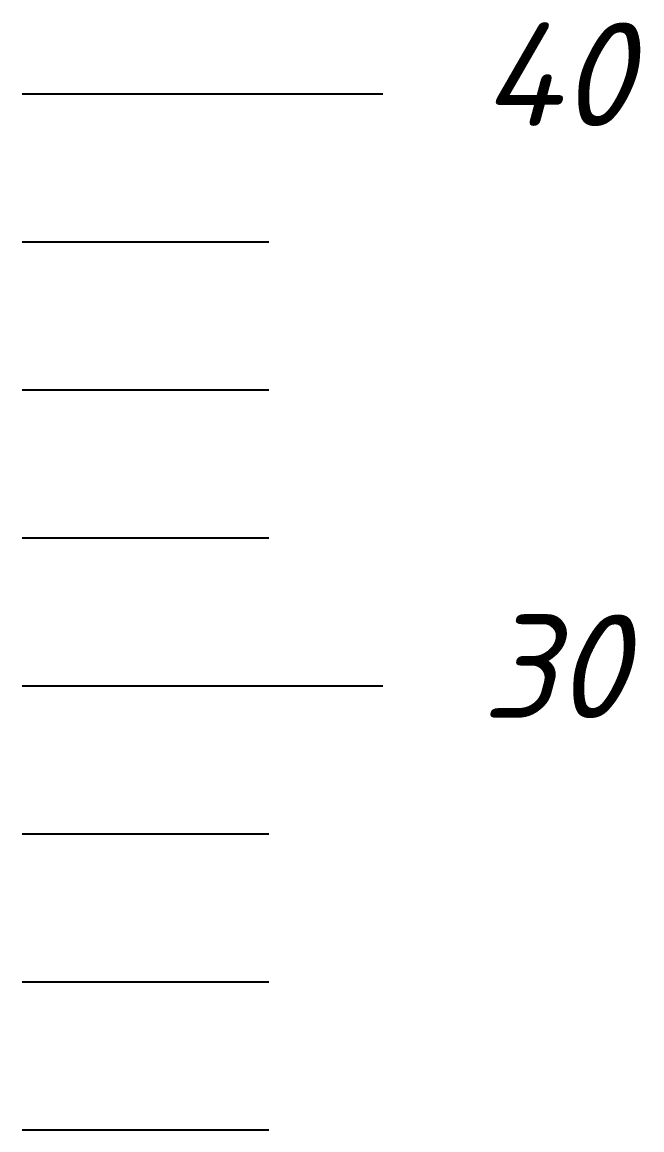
# Model space of a CAD drawing. Header units: millimetres. Extents: x 532 to 1373, y -49 to 545.
# Drawn here: x 1062.27 to 1083.2, y 255.87 to 293.29 of the extents above; entities that cross this region are included whole.
import ezdxf

# ---------------------------------------------------------------- set-up
doc = ezdxf.new("R2010")
doc.units = ezdxf.units.MM
doc.styles.add('PDF ISOCPEUR Italic', font='isocpeui.ttf')

msp = doc.modelspace()

# ---------------------------------------------------------------- linework, layer by layer
for p, q in [((1062.273, 290.873), (1074.45, 290.873)), ((1062.273, 285.873), (1070.606, 285.873)), ((1062.273, 280.873), (1070.606, 280.873)), ((1062.273, 275.873), (1070.606, 275.873)), ((1062.273, 270.873), (1074.45, 270.873)), ((1062.273, 265.873), (1070.606, 265.873)), ((1062.273, 260.873), (1070.606, 260.873)), ((1062.273, 255.873), (1070.606, 255.873))]:
    msp.add_line(p, q)

# ---------------------------------------------------------------- texts
at = {"style": 'PDF ISOCPEUR Italic'}
for s, p in [('40', (1077.794, 289.783)), ('30', (1077.794, 269.783))]:
    msp.add_text(s, height=3.5, dxfattribs=at).set_placement(p)

doc.saveas('drawing.dxf')
